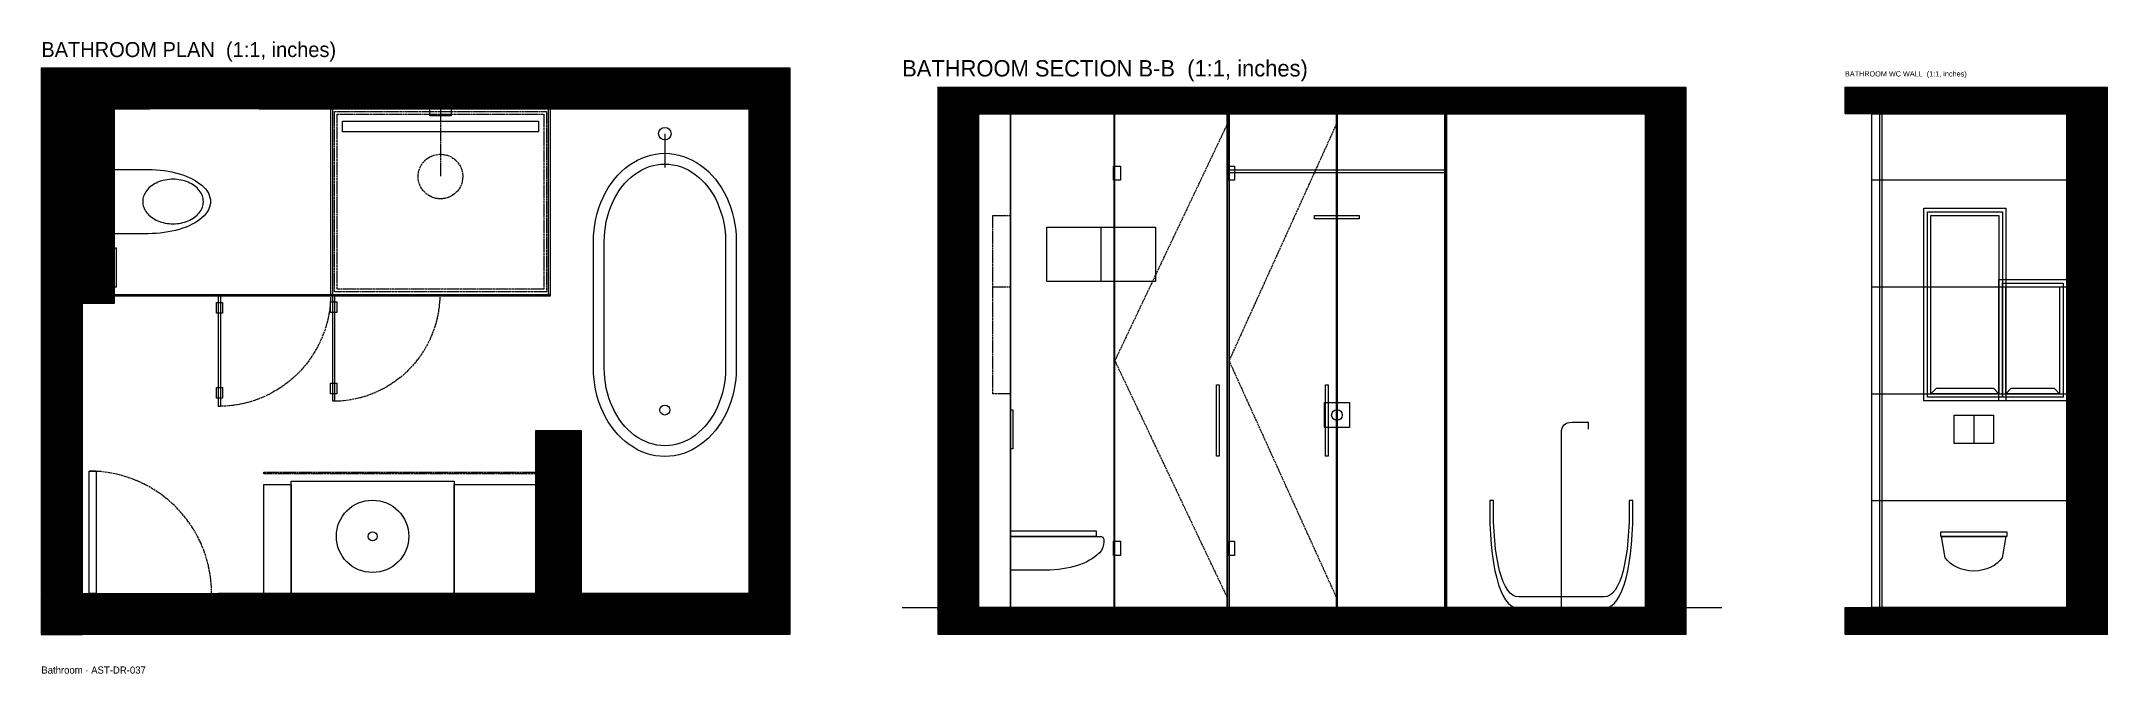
# Model space of a CAD drawing. Header units: inches. Extents: x 0 to 456, y -9 to 131.
import ezdxf

# ---------------------------------------------------------------- set-up
doc = ezdxf.new("R2010")
doc.units = ezdxf.units.IN
doc.header["$MEASUREMENT"] = 0
doc.linetypes.add('DASHED', pattern=[0.6, 0.5, -0.1])
for name, color, linetype in [('Bathroom plan', 7, 'Continuous'), ('Bathroom plan hatch', 8, 'Continuous'), ('Bathroom section B-B', 7, 'Continuous'), ('Bathroom section B-B hatch', 8, 'Continuous'), ('Bathroom WC wall', 7, 'Continuous'), ('Bathroom WC wall hatch', 8, 'Continuous')]:
    doc.layers.add(name, color=color, linetype=linetype)

msp = doc.modelspace()

# ---------------------------------------------------------------- hatches: boundary and pattern name
at = {"layer": 'Bathroom plan hatch'}
h = msp.add_hatch(dxfattribs=at)
h.set_pattern_fill('ANSI31', scale=0.1574803)
h.paths.add_polyline_path([(0, 125.12), (165.12, 125.12), (165.12, 116.06), (0, 116.06), (0, 125.12)])
h = msp.add_hatch(dxfattribs=at)
h.set_pattern_fill('ANSI31', scale=0.1574803)
h.paths.add_polyline_path([(0, 116.06), (9.06, 116.06), (9.06, 9.06), (0, 9.06), (0, 116.06)])
h = msp.add_hatch(dxfattribs=at)
h.set_pattern_fill('ANSI31', scale=0.1574803)
h.paths.add_polyline_path([(9.06, 116.06), (16.06, 116.06), (16.06, 73.07), (9.06, 73.07), (9.06, 116.06)])
h = msp.add_hatch(dxfattribs=at)
h.set_pattern_fill('ANSI31', scale=0.1574803)
h.paths.add_polyline_path([(156.06, 116.06), (165.12, 116.06), (165.12, 9.06), (156.06, 9.06), (156.06, 116.06)])
h = msp.add_hatch(dxfattribs=at)
h.set_pattern_fill('ANSI31', scale=0.1574803)
h.paths.add_polyline_path([(109.06, 45.04), (119.06, 45.04), (119.06, 9.06), (109.06, 9.06), (109.06, 45.04)])
h = msp.add_hatch(dxfattribs=at)
h.set_pattern_fill('ANSI31', scale=0.1574803)
h.paths.add_polyline_path([(0, 9.06), (165.12, 9.06), (165.12, 0), (0, 0), (0, 9.06)])
at = {"layer": 'Bathroom section B-B hatch'}
h = msp.add_hatch(dxfattribs=at)
h.set_pattern_fill('ANSI31', scale=0.15748031)
h.paths.add_polyline_path([(197.76, 120.83), (206.81, 120.83), (206.81, 0), (197.76, 0), (197.76, 120.83)])
h = msp.add_hatch(dxfattribs=at)
h.set_pattern_fill('ANSI31', scale=0.15748031)
h.paths.add_polyline_path([(197.76, 120.83), (362.88, 120.83), (362.88, 114.92), (197.76, 114.92), (197.76, 120.83)])
h = msp.add_hatch(dxfattribs=at)
h.set_pattern_fill('ANSI31', scale=0.15748031)
h.paths.add_polyline_path([(353.82, 120.83), (362.88, 120.83), (362.88, 0), (353.82, 0), (353.82, 120.83)])
h = msp.add_hatch(dxfattribs=at)
h.set_pattern_fill('ANSI31', scale=0.15748031)
h.paths.add_polyline_path([(197.76, 5.91), (362.88, 5.91), (362.88, 0), (197.76, 0), (197.76, 5.91)])
at = {"layer": 'Bathroom WC wall hatch'}
h = msp.add_hatch(dxfattribs=at)
h.set_pattern_fill('ANSI31', scale=0.15748031)
h.paths.add_polyline_path([(397.88, 120.83), (455.83, 120.83), (455.83, 114.92), (397.88, 114.92), (397.88, 120.83)])
h = msp.add_hatch(dxfattribs=at)
h.set_pattern_fill('ANSI31', scale=0.15748031)
h.paths.add_polyline_path([(446.78, 120.83), (455.83, 120.83), (455.83, 0), (446.78, 0), (446.78, 120.83)])
h = msp.add_hatch(dxfattribs=at)
h.set_pattern_fill('ANSI31', scale=0.15748031)
h.paths.add_polyline_path([(397.88, 5.91), (455.83, 5.91), (455.83, 0), (397.88, 0), (397.88, 5.91)])

# ---------------------------------------------------------------- linework, layer by layer
at = {"layer": 'Bathroom plan'}
for p, q in [((24.02, 124.13), (48.03, 124.13)), ((24.02, 120.59), (48.03, 120.59)), ((24.02, 117.05), (48.03, 117.05))]:
    msp.add_line(p, q, dxfattribs=at)
at = {"layer": 'Bathroom plan', "linetype": 'DASHED'}
msp.add_line((88.05, 116.06), (88.05, 101.1), dxfattribs=at)
at = {"layer": 'Bathroom plan'}
for points in [[(0, 125.12), (165.12, 125.12), (165.12, 0), (39.06, 0)], [(9.06, 116.06), (24.02, 116.06)], [(9.06, 9.06), (9.06, 9.06), (9.06, 116.06)], [(16.06, 116.06), (16.06, 73.07), (9.06, 73.07)], [(48.03, 116.06), (156.06, 116.06), (156.06, 9.06), (39.06, 9.06)], [(63.86, 116.06), (64.25, 116.06), (64.25, 75.08), (63.86, 75.08), (63.86, 116.06)], [(85.69, 116.06), (90.41, 116.06), (90.41, 114.49), (85.69, 114.49), (85.69, 116.06)], [(111.85, 116.06), (112.24, 116.06), (112.24, 75.08), (111.85, 75.08), (111.85, 116.06)], [(66.42, 113.31), (109.69, 113.31), (109.69, 110.94), (66.42, 110.94), (66.42, 113.31)], [(137.56, 110.55), (137.56, 103.07)], [(137.56, 106.22), (137.56, 106.22)], [(16.06, 102.66), (23.54, 102.66)], [(23.54, 88.48), (16.06, 88.48), (16.06, 102.66)], [(137.56, 103.86), (137.56, 103.86)], [(121.81, 58.82), (121.81, 86.69)], [(124.17, 58.82), (124.17, 86.69)], [(150.94, 86.69), (150.94, 58.82)], [(153.31, 86.69), (153.31, 58.82)], [(16.06, 85.33), (16.54, 85.33), (16.54, 76.67), (16.06, 76.67), (16.06, 85.33)], [(16.06, 75.08), (112.24, 75.08), (112.24, 74.69), (16.06, 74.69), (16.06, 75.08)], [(38.62, 73.29), (39.96, 73.29), (39.96, 70.93), (38.62, 70.93), (38.62, 73.29)], [(39.09, 75.08), (39.49, 75.08), (39.49, 50.35), (39.09, 50.35), (39.09, 75.08)], [(63.82, 73.43), (65.16, 73.43), (65.16, 71.06), (63.82, 71.06), (63.82, 73.43)], [(64.29, 75.08), (64.69, 75.08), (64.69, 51.46), (64.29, 51.46), (64.29, 75.08)], [(63.82, 55.47), (65.16, 55.47), (65.16, 53.11), (63.82, 53.11), (63.82, 55.47)], [(38.62, 54.5), (39.96, 54.5), (39.96, 52.14), (38.62, 52.14), (38.62, 54.5)], [(109.06, 9.06), (109.06, 45.04), (119.06, 45.04), (119.06, 9.06)], [(137.56, 41.65), (137.56, 41.65)], [(137.56, 39.29), (137.56, 39.29)], [(10.55, 36.06), (12.13, 36.06), (12.13, 9.06), (10.55, 9.06), (10.55, 36.06)], [(49.06, 33.07), (55.08, 33.07), (55.08, 9.06), (49.06, 9.06), (49.06, 33.07)], [(55.08, 33.86), (91.06, 33.86), (91.06, 9.06), (55.08, 9.06), (55.08, 33.86)], [(91.06, 33.07), (109.06, 33.07), (109.06, 9.06), (91.06, 9.06), (91.06, 33.07)], [(9.06, 9.06), (10.55, 9.06), (10.55, 0), (9.06, 0), (9.06, 9.06)], [(37.56, 9.06), (39.06, 9.06), (39.06, 0), (37.56, 0), (37.56, 9.06)], [(9.06, 0), (0, 0), (9.06, 0)]]:
    msp.add_lwpolyline(points, dxfattribs=at)
at = {"layer": 'Bathroom plan', "linetype": 'DASHED'}
for points in [[(12.13, 114.49), (16.06, 114.49), (16.06, 102.68), (12.13, 102.68), (12.13, 114.49)], [(64.65, 115.47), (111.46, 115.47), (111.46, 75.67), (64.65, 75.67), (64.65, 115.47)], [(65.24, 114.88), (110.87, 114.88), (110.87, 76.26), (65.24, 76.26), (65.24, 114.88)], [(9.84, 104.63), (15.47, 104.63), (15.47, 86.52), (9.84, 86.52), (9.84, 104.63)], [(12.13, 101.1), (16.06, 101.1), (16.06, 86.14), (12.13, 86.14), (12.13, 101.1)], [(49.06, 35.83), (109.06, 35.83), (109.06, 35.43), (49.06, 35.43), (49.06, 35.83)]]:
    msp.add_lwpolyline(points, dxfattribs=at)
at = {"layer": 'Bathroom plan'}
for centre, radius in [((137.56, 110.55), 1.38), ((137.56, 49.53), 1.1), ((73.07, 21.65), 7.99), ((73.07, 21.65), 0.984)]:
    msp.add_circle(centre, radius, dxfattribs=at)
at = {"layer": 'Bathroom plan', "linetype": 'DASHED'}
msp.add_circle((88.05, 101.1), 4.92, dxfattribs=at)
at = {"layer": 'Bathroom plan'}
for points, knots in [([(121.81, 86.69), (121.81, 90.12), (122.54, 93.49), (123.92, 96.46), (125.3, 99.43), (127.29, 101.89), (129.69, 103.6), (132.08, 105.32), (134.79, 106.22), (137.56, 106.22)], [0, 0, 0, 0, 1, 1, 1, 2, 2, 2, 3, 3, 3, 3]), ([(137.56, 106.22), (140.32, 106.22), (143.04, 105.32), (145.43, 103.6), (147.83, 101.89), (149.82, 99.43), (151.2, 96.46), (152.58, 93.49), (153.31, 90.12), (153.31, 86.69)], [0, 0, 0, 0, 1, 1, 1, 2, 2, 2, 3, 3, 3, 3]), ([(35.75, 95.57), (35.75, 94.71), (35.44, 93.86), (34.85, 93.11), (34.26, 92.36), (33.42, 91.74), (32.4, 91.31), (31.38, 90.88), (30.23, 90.65), (29.06, 90.65), (27.88, 90.65), (26.73, 90.88), (25.71, 91.31), (24.69, 91.74), (23.85, 92.36), (23.26, 93.11), (22.67, 93.86), (22.36, 94.71), (22.36, 95.57), (22.36, 96.43), (22.67, 97.28), (23.26, 98.03), (23.85, 98.78), (24.69, 99.4), (25.71, 99.83), (26.73, 100.26), (27.88, 100.49), (29.06, 100.49), (30.23, 100.49), (31.38, 100.26), (32.4, 99.83), (33.42, 99.4), (34.26, 98.78), (34.85, 98.03), (35.44, 97.28), (35.75, 96.43), (35.75, 95.57)], [0, 0, 0, 0, 1, 1, 1, 2, 2, 2, 3, 3, 3, 4, 4, 4, 5, 5, 5, 6, 6, 6, 7, 7, 7, 8, 8, 8, 9, 9, 9, 10, 10, 10, 11, 11, 11, 12, 12, 12, 12]), ([(23.54, 102.66), (25.96, 102.66), (28.34, 102.33), (30.43, 101.71), (32.53, 101.09), (34.27, 100.19), (35.48, 99.11), (36.69, 98.04), (37.32, 96.81), (37.32, 95.57), (37.32, 94.33), (36.69, 93.1), (35.48, 92.03), (34.27, 90.95), (32.53, 90.06), (30.43, 89.43), (28.34, 88.81), (25.96, 88.48), (23.54, 88.48)], [0, 0, 0, 0, 1, 1, 1, 2, 2, 2, 3, 3, 3, 4, 4, 4, 5, 5, 5, 6, 6, 6, 6]), ([(124.17, 86.69), (124.17, 89.71), (124.79, 92.67), (125.97, 95.28), (127.14, 97.88), (128.83, 100.05), (130.87, 101.56), (132.9, 103.07), (135.21, 103.86), (137.56, 103.86)], [0, 0, 0, 0, 1, 1, 1, 2, 2, 2, 3, 3, 3, 3]), ([(137.56, 103.86), (139.91, 103.86), (142.22, 103.07), (144.25, 101.56), (146.29, 100.05), (147.98, 97.88), (149.15, 95.28), (150.33, 92.67), (150.94, 89.71), (150.94, 86.69)], [0, 0, 0, 0, 1, 1, 1, 2, 2, 2, 3, 3, 3, 3]), ([(137.56, 39.29), (134.79, 39.29), (132.08, 40.19), (129.69, 41.91), (127.29, 43.62), (125.3, 46.09), (123.92, 49.06), (122.54, 52.02), (121.81, 55.39), (121.81, 58.82)], [0, 0, 0, 0, 1, 1, 1, 2, 2, 2, 3, 3, 3, 3]), ([(137.56, 41.65), (135.21, 41.65), (132.9, 42.45), (130.87, 43.95), (128.83, 45.46), (127.14, 47.63), (125.97, 50.24), (124.79, 52.85), (124.17, 55.81), (124.17, 58.82)], [0, 0, 0, 0, 1, 1, 1, 2, 2, 2, 3, 3, 3, 3]), ([(153.31, 58.82), (153.31, 55.39), (152.58, 52.02), (151.2, 49.06), (149.82, 46.09), (147.83, 43.62), (145.43, 41.91), (143.04, 40.19), (140.32, 39.29), (137.56, 39.29)], [0, 0, 0, 0, 1, 1, 1, 2, 2, 2, 3, 3, 3, 3]), ([(150.94, 58.82), (150.94, 55.81), (150.33, 52.85), (149.15, 50.24), (147.98, 47.63), (146.29, 45.46), (144.25, 43.95), (142.22, 42.45), (139.91, 41.65), (137.56, 41.65)], [0, 0, 0, 0, 1, 1, 1, 2, 2, 2, 3, 3, 3, 3])]:
    msp.add_open_spline(points, degree=3, knots=knots, dxfattribs=at)
at = {"layer": 'Bathroom plan', "linetype": 'DASHED'}
for points in [[(63.82, 75.08), (63.82, 70.74), (62.68, 66.47), (60.51, 62.72), (58.34, 58.96), (55.21, 55.84), (51.46, 53.67), (47.7, 51.5), (43.43, 50.35), (39.09, 50.35)], [(87.91, 75.08), (87.91, 70.93), (86.82, 66.86), (84.75, 63.27), (82.68, 59.68), (79.69, 56.69), (76.1, 54.62), (72.51, 52.55), (68.44, 51.46), (64.29, 51.46)], [(37.56, 9.06), (37.56, 13.8), (36.31, 18.45), (33.94, 22.56), (31.57, 26.66), (28.16, 30.07), (24.06, 32.44), (19.95, 34.81), (15.29, 36.06), (10.55, 36.06)]]:
    msp.add_open_spline(points, degree=3, knots=[0, 0, 0, 0, 1, 1, 1, 2, 2, 2, 3, 3, 3, 3], dxfattribs=at)
at = {"layer": 'Bathroom section B-B'}
for p, q in [((261.81, 102.6), (309.81, 102.6)), ((233.78, 77.91), (233.78, 89.92)), ((189.89, 5.91), (370.75, 5.91))]:
    msp.add_line(p, q, dxfattribs=at)
for points in [[(206.81, 5.91), (206.81, 114.92), (353.82, 114.92), (353.82, 5.91), (206.81, 5.91)], [(206.81, 114.92), (213.82, 114.92), (213.82, 5.91), (206.81, 5.91), (206.81, 114.92)], [(213.82, 114.92), (236.62, 114.92), (236.62, 5.91), (213.82, 5.91), (213.82, 114.92)], [(236.85, 114.92), (261.58, 114.92), (261.58, 5.91), (236.85, 5.91), (236.85, 114.92)], [(261.62, 114.92), (262.01, 114.92), (262.01, 5.91), (261.62, 5.91), (261.62, 114.92)], [(261.81, 114.92), (309.81, 114.92), (309.81, 101.89), (261.81, 101.89), (261.81, 114.92)], [(262.05, 114.92), (285.67, 114.92), (285.67, 5.91), (262.05, 5.91), (262.05, 114.92)], [(285.91, 114.92), (309.81, 114.92), (309.81, 5.91), (285.91, 5.91), (285.91, 114.92)], [(309.61, 114.92), (310, 114.92), (310, 5.91), (309.61, 5.91), (309.61, 114.92)], [(236.54, 103.41), (238.04, 103.41), (238.04, 100.26), (236.54, 100.26), (236.54, 103.41)], [(261.74, 103.41), (263.23, 103.41), (263.23, 100.26), (261.74, 100.26), (261.74, 103.41)], [(280.89, 92.52), (290.73, 92.52), (290.73, 91.73), (280.89, 91.73), (280.89, 92.52)], [(285.81, 95.67), (285.81, 92.52)], [(221.78, 89.92), (245.79, 89.92), (245.79, 77.91), (221.78, 77.91), (221.78, 89.92)], [(259.22, 55.12), (259.81, 55.12), (259.81, 39.37), (259.22, 39.37), (259.22, 55.12)], [(283.31, 55.12), (283.9, 55.12), (283.9, 39.37), (283.31, 39.37), (283.31, 55.12)], [(283.06, 51.18), (288.57, 51.18), (288.57, 45.67), (283.06, 45.67), (283.06, 51.18)], [(213.82, 49.61), (214.3, 49.61), (214.3, 40.94), (213.82, 40.94), (213.82, 49.61)], [(337.68, 46.85), (341.22, 46.85), (341.22, 45.28)], [(335.32, 5.91), (335.32, 44.49)], [(320.36, 29.53), (319.57, 29.53)], [(351.07, 29.53), (350.28, 29.53)], [(213.82, 22.83), (232.72, 22.83), (232.72, 21.65), (213.82, 21.65), (213.82, 22.83)], [(213.82, 21.65), (233.51, 21.65)], [(222.48, 14.17), (213.82, 14.17), (213.82, 21.65)], [(236.54, 20.56), (238.04, 20.56), (238.04, 17.41), (236.54, 17.41), (236.54, 20.56)], [(261.74, 20.56), (263.23, 20.56), (263.23, 17.41), (261.74, 17.41), (261.74, 20.56)], [(325.48, 5.91), (345.16, 5.91)], [(344.77, 8.27), (325.87, 8.27)]]:
    msp.add_lwpolyline(points, dxfattribs=at)
at = {"layer": 'Bathroom section B-B', "linetype": 'DASHED'}
for points in [[(261.58, 8.27), (236.85, 60.41), (261.58, 112.56)], [(285.67, 8.27), (262.05, 60.41), (285.67, 112.56)], [(209.89, 92.52), (213.82, 92.52), (213.82, 53.15), (209.89, 53.15), (209.89, 92.52)], [(209.89, 76.77), (213.82, 76.77), (213.82, 53.15), (209.89, 53.15), (209.89, 76.77)]]:
    msp.add_lwpolyline(points, dxfattribs=at)
at = {"layer": 'Bathroom section B-B'}
msp.add_circle((285.81, 48.43), 1.18, dxfattribs=at)
for points in [[(335.32, 44.49), (335.32, 46.06), (336.11, 46.85), (337.68, 46.85)], [(319.57, 29.53), (319.18, 15.35), (321.93, 5.91), (325.48, 5.91)], [(325.87, 8.27), (322.33, 8.27), (320.12, 16.54), (320.36, 29.53)], [(350.28, 29.53), (350.52, 16.54), (348.31, 8.27), (344.77, 8.27)], [(345.16, 5.91), (348.7, 5.91), (351.46, 15.35), (351.07, 29.53)], [(233.9, 18.5), (231.54, 15.88), (227.73, 14.44), (222.48, 14.17)], [(233.51, 21.65), (234.56, 21.65), (234.69, 20.6), (233.9, 18.5)]]:
    msp.add_open_spline(points, degree=3, dxfattribs=at)
at = {"layer": 'Bathroom WC wall'}
for p, q in [((403.79, 100.39), (446.78, 100.39)), ((447.96, 77.91), (447.96, 89.92)), ((451.31, 77.91), (451.31, 89.92)), ((454.65, 77.91), (454.65, 89.92)), ((403.79, 76.77), (446.78, 76.77)), ((403.79, 53.15), (446.78, 53.15)), ((426.29, 48.43), (426.29, 42.13)), ((403.79, 29.53), (446.78, 29.53)), ((397.88, 5.91), (455.83, 5.91))]:
    msp.add_line(p, q, dxfattribs=at)
for points in [[(403.79, 114.92), (446.78, 114.92), (446.78, 5.91), (403.79, 5.91), (403.79, 114.92)], [(405.6, 114.92), (405.99, 114.92), (405.99, 5.91), (405.6, 5.91), (405.6, 114.92)], [(415.28, 94.09), (433.39, 94.09), (433.39, 51.57), (415.28, 51.57), (415.28, 94.09)], [(416.07, 93.31), (432.61, 93.31), (432.61, 52.36), (416.07, 52.36), (416.07, 93.31)], [(416.86, 92.52), (431.82, 92.52), (431.82, 53.15), (416.86, 53.15), (416.86, 92.52)], [(431.82, 78.35), (446.78, 78.35), (446.78, 51.57), (431.82, 51.57), (431.82, 78.35)], [(432.61, 77.56), (445.99, 77.56), (445.99, 52.36), (432.61, 52.36), (432.61, 77.56)], [(433.39, 76.77), (445.2, 76.77), (445.2, 53.15), (433.39, 53.15), (433.39, 76.77)], [(416.86, 53.15), (418.04, 54.33), (430.64, 54.33), (431.82, 53.15)], [(433.39, 53.15), (434.57, 54.33), (444.02, 54.33), (445.2, 53.15)], [(421.96, 48.43), (430.62, 48.43), (430.62, 42.13), (421.96, 42.13), (421.96, 48.43)], [(419, 22.64), (433.57, 22.64), (433.57, 21.65), (419, 21.65), (419, 22.64)], [(419.2, 21.65), (433.37, 21.65), (432.59, 16.93)], [(419.99, 16.93), (419.2, 21.65)]]:
    msp.add_lwpolyline(points, dxfattribs=at)
for points in [[(426.29, 13.98), (423.4, 14.11), (421.3, 15.09), (419.99, 16.93)], [(432.59, 16.93), (431.27, 15.09), (429.17, 14.11), (426.29, 13.98)]]:
    msp.add_open_spline(points, degree=3, dxfattribs=at)

# ---------------------------------------------------------------- texts
at = {"layer": 'LABELS'}
for s, height, p in [('BATHROOM PLAN  (1:1, inches)', 3.3024, (0, 127.48)), ('BATHROOM SECTION B-B  (1:1, inches)', 3.6173, (189.89, 123.19)), ('BATHROOM WC WALL  (1:1, inches)', 1.1591, (397.88, 123.19)), ('Bathroom · AST-DR-037', 1.5748, (0, -8.66))]:
    msp.add_text(s, height=height, dxfattribs=at).set_placement(p)

doc.saveas('drawing.dxf')
